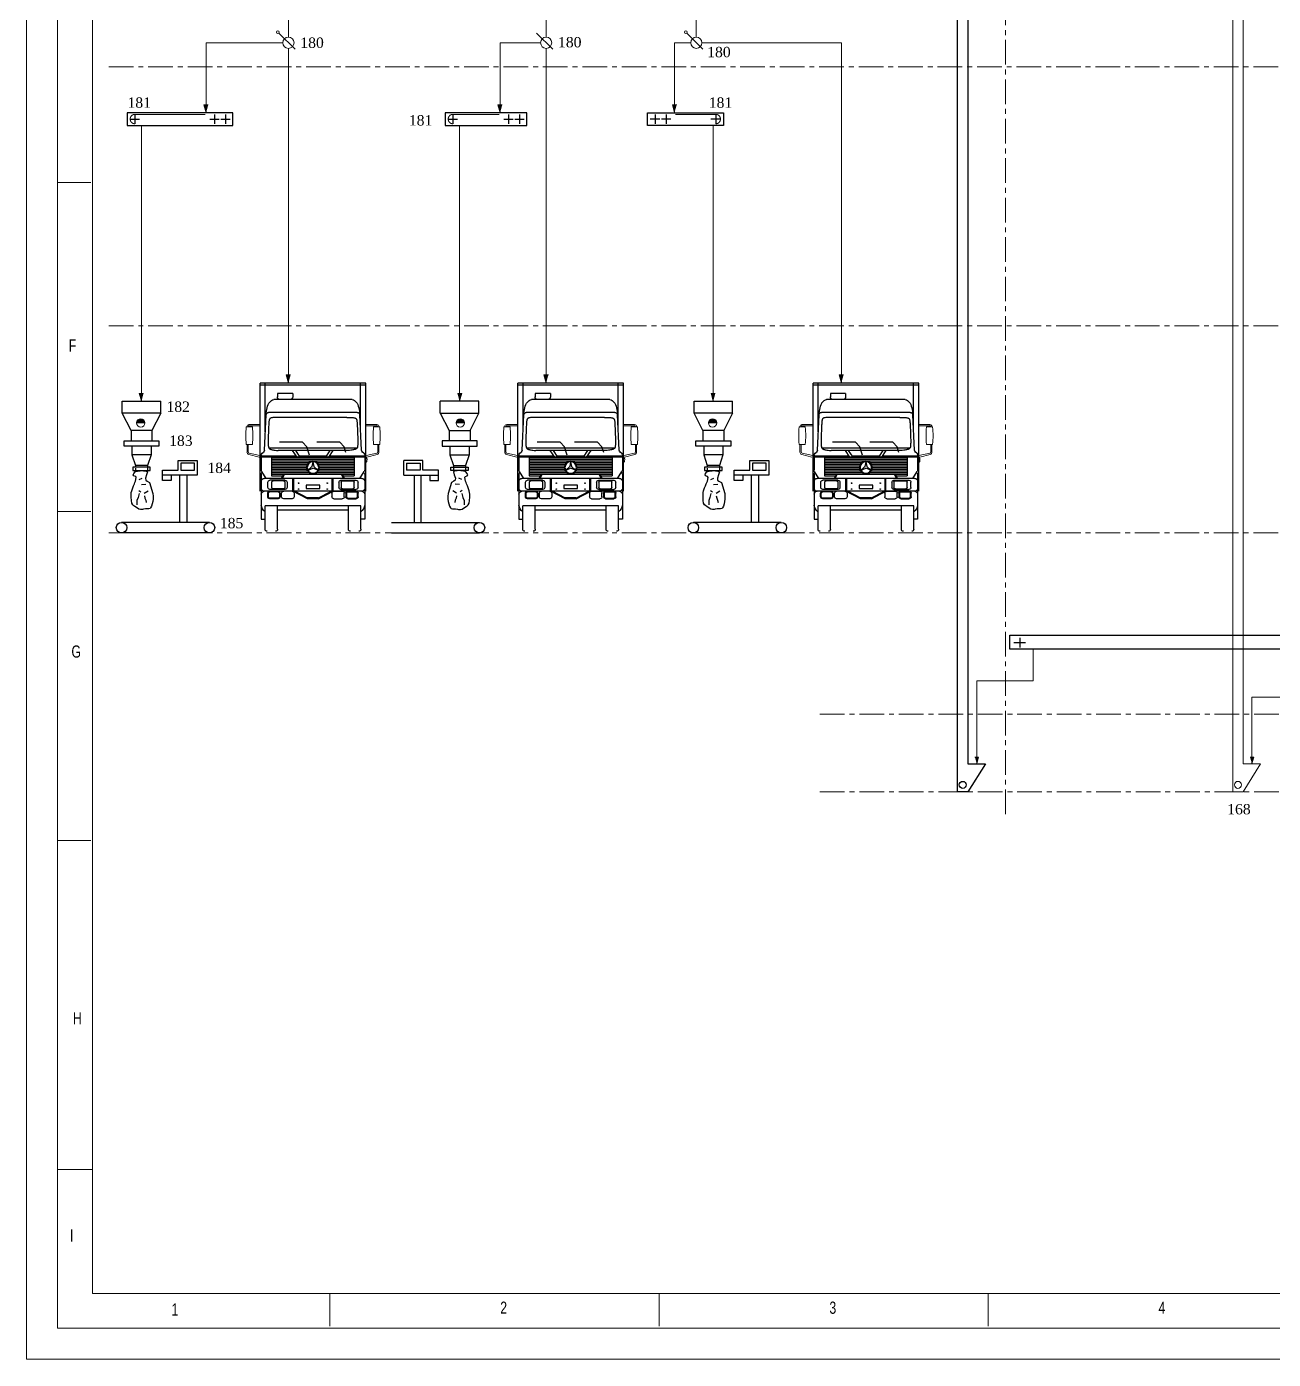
# Model space of a CAD drawing. Header units: millimetres. Extents: x 6561 to 120951, y 30990 to 83596.
# Drawn here: x 6561 to 30630, y 30990 to 56728 of the extents above; entities that cross this region are included whole.
import ezdxf

# ---------------------------------------------------------------- set-up
doc = ezdxf.new("R2010")
doc.units = ezdxf.units.MM
doc.linetypes.add('CENTER', pattern=[10.16, 6.35, -1.27, 1.27, -1.27])
doc.linetypes.add('DASHED', pattern=[15, 7, -8])
for name, color, linetype, lineweight in [('_Annahme', 4, 'Continuous', 15), ('DESSIN', 7, 'Continuous', 25), ('DET', 2, 'DASHED', 20), ('Liaison', 1, 'Continuous', 20), ('Manitension', 5, 'Continuous', 20), ('Niveau', 5, 'Continuous', 20), ('PER', 1, 'Continuous', 20)]:
    doc.layers.add(name, color=color, linetype=linetype, lineweight=lineweight)
doc.layers.add('COTAS', color=4, linetype='Continuous')
doc.styles.add('SLDTEXTSTYLE0', font='TXT', dxfattribs={"width": 0.75})
doc.styles.get("Standard").update_dxf_attribs({"font": 'arial.ttf'})

# ---------------------------------------------------------------- blocks, each defined once
blk = doc.blocks.new('A$C35A5633A')
at = {"color": 4}
for p, q in [((-1275, 3068), (1275, 3068)), ((-1275, 456), (-1275, 3068)), ((-1275, 3018), (1275, 3018)), ((-1150, 1887), (-1150, 3068)), ((1150, 1887), (1150, 3068)), ((1275, 456), (1275, 3068)), ((-1068, 2586), (-1004, 2649)), ((-948, 2672), (948, 2672)), ((489, 2813), (858, 2813)), ((489, 2813), (489, 2732)), ((858, 2813), (858, 2732)), ((1068, 2586), (1004, 2649)), ((-1171, 1450), (-1130, 2303)), ((-1070, 2360), (1070, 2360)), ((1171, 1450), (1130, 2303)), ((-1074, 1944), (-1075, 1903)), ((-1072, 1982), (-1074, 1944)), ((-1070, 2018), (-1072, 1982)), ((-1069, 2049), (-1070, 2018)), ((-1067, 2076), (-1069, 2049)), ((-1065, 2100), (-1067, 2076)), ((-1064, 2120), (-1065, 2100)), ((-1062, 2138), (-1064, 2120)), ((-1060, 2153), (-1062, 2138)), ((-1058, 2165), (-1060, 2153)), ((-1055, 2176), (-1058, 2165)), ((-1052, 2186), (-1055, 2176)), ((-1049, 2194), (-1052, 2186)), ((-1045, 2202), (-1049, 2194)), ((-1041, 2208), (-1045, 2202)), ((-1035, 2213), (-1041, 2208)), ((-1029, 2218), (-1035, 2213)), ((-1021, 2222), (-1029, 2218)), ((-1012, 2225), (-1021, 2222)), ((-1001, 2228), (-1012, 2225)), ((-988, 2231), (-1001, 2228)), ((-971, 2233), (-988, 2231)), ((-951, 2235), (-971, 2233)), ((-927, 2236), (-951, 2235)), ((-897, 2237), (-927, 2236)), ((-861, 2238), (-897, 2237)), ((-818, 2238), (-861, 2238)), ((-818, 2238), (818, 2238)), ((818, 2238), (861, 2238)), ((861, 2238), (897, 2237)), ((897, 2237), (927, 2236)), ((927, 2236), (951, 2235)), ((951, 2235), (971, 2233)), ((971, 2233), (988, 2231)), ((988, 2231), (1001, 2228)), ((1001, 2228), (1012, 2225)), ((1012, 2225), (1021, 2222)), ((1021, 2222), (1029, 2218)), ((1029, 2218), (1035, 2213)), ((1035, 2213), (1041, 2208)), ((1041, 2208), (1045, 2202)), ((1045, 2202), (1049, 2194)), ((1049, 2194), (1052, 2186)), ((1052, 2186), (1055, 2176)), ((1055, 2176), (1058, 2165)), ((1058, 2165), (1060, 2153)), ((1060, 2153), (1062, 2138)), ((1062, 2138), (1064, 2120)), ((1064, 2120), (1065, 2100)), ((1065, 2100), (1067, 2076)), ((1067, 2076), (1069, 2049)), ((1069, 2049), (1070, 2018)), ((1070, 2018), (1072, 1982)), ((1072, 1982), (1074, 1944)), ((1074, 1944), (1075, 1903)), ((-1080, 1739), (-1081, 1704)), ((-1081, 1704), (-1081, 1672)), ((-1081, 1672), (-1081, 1645)), ((-1081, 1645), (-1081, 1621)), ((-1081, 1621), (-1080, 1600)), ((-1079, 1778), (-1080, 1739)), ((-1078, 1819), (-1079, 1778)), ((-1077, 1861), (-1078, 1819)), ((-1075, 1903), (-1077, 1861)), ((-752, 1528), (-651, 1643)), ((-651, 1643), (-94, 1643)), ((148, 1528), (250, 1643)), ((250, 1643), (806, 1643)), ((1075, 1903), (1077, 1861)), ((1077, 1861), (1078, 1819)), ((1078, 1819), (1079, 1778)), ((1079, 1778), (1080, 1739)), ((1080, 1739), (1081, 1704)), ((1081, 1621), (1080, 1600)), ((1081, 1704), (1081, 1672)), ((1081, 1672), (1081, 1645)), ((1081, 1645), (1081, 1621)), ((-1248, 1330), (-1248, 970)), ((-406, 1312), (-1248, 1312)), ((-1226, 1371), (-1196, 1396)), ((-1080, 1600), (-1080, 1583)), ((-1080, 1583), (-1079, 1567)), ((-1079, 1567), (-1078, 1555)), ((-1078, 1555), (-1076, 1544)), ((-1076, 1544), (-1075, 1534)), ((-1075, 1534), (-1074, 1526)), ((-1074, 1526), (-1073, 1520)), ((-1073, 1520), (-1071, 1514)), ((-1071, 1514), (-1069, 1509)), ((-1069, 1509), (-1067, 1504)), ((-1067, 1504), (-1065, 1500)), ((-1065, 1500), (-1062, 1497)), ((-1062, 1497), (-1059, 1493)), ((-1062, 1496), (1062, 1496)), ((-1059, 1493), (-1056, 1489)), ((-1056, 1489), (-1052, 1485)), ((-1052, 1485), (-1047, 1482)), ((-1047, 1482), (-1041, 1478)), ((-1041, 1478), (-1035, 1474)), ((-1035, 1474), (-1027, 1471)), ((-1027, 1471), (-1019, 1467)), ((-1019, 1467), (-1009, 1463)), ((-1009, 1463), (-997, 1460)), ((-997, 1460), (-982, 1456)), ((-982, 1456), (-964, 1453)), ((-964, 1453), (-941, 1449)), ((-941, 1449), (-912, 1446)), ((-912, 1446), (-878, 1443)), ((-878, 1443), (-837, 1439)), ((-837, 1439), (837, 1439)), ((-797, 1389), (-752, 1528)), ((-384, 1280), (-491, 1439)), ((-310, 1280), (-417, 1439)), ((332, 1312), (-332, 1312)), ((84, 1328), (148, 1528)), ((310, 1280), (417, 1439)), ((384, 1280), (491, 1439)), ((1248, 1312), (406, 1312)), ((878, 1443), (837, 1439)), ((912, 1446), (878, 1443)), ((941, 1449), (912, 1446)), ((964, 1453), (941, 1449)), ((982, 1456), (964, 1453)), ((997, 1460), (982, 1456)), ((1009, 1463), (997, 1460)), ((1019, 1467), (1009, 1463)), ((1027, 1471), (1019, 1467)), ((1035, 1474), (1027, 1471)), ((1041, 1478), (1035, 1474)), ((1047, 1482), (1041, 1478)), ((1052, 1485), (1047, 1482)), ((1056, 1489), (1052, 1485)), ((1059, 1493), (1056, 1489)), ((1062, 1497), (1059, 1493)), ((1065, 1500), (1062, 1497)), ((1067, 1504), (1065, 1500)), ((1069, 1509), (1067, 1504)), ((1071, 1514), (1069, 1509)), ((1073, 1520), (1071, 1514)), ((1074, 1526), (1073, 1520)), ((1075, 1534), (1074, 1526)), ((1076, 1544), (1075, 1534)), ((1078, 1555), (1076, 1544)), ((1079, 1567), (1078, 1555)), ((1080, 1583), (1079, 1567)), ((1080, 1600), (1080, 1583)), ((1226, 1371), (1196, 1396)), ((1248, 1330), (1248, 970)), ((-1248, 1280), (1248, 1280)), ((-998, 1280), (-998, 828)), ((-998, 1280), (-998, 953)), ((998, 1268), (-998, 1268)), ((998, 1228), (-998, 1228)), ((998, 1188), (-998, 1188)), ((-105, 1148), (-998, 1148)), ((-137, 1108), (-998, 1108)), ((-153, 1068), (-998, 1068)), ((-157, 1028), (-998, 1028)), ((-151, 988), (-998, 988)), ((-24, 1050), (-118, 965)), ((-118, 965), (0, 1015)), ((0, 1169), (-24, 1050)), ((0, 1169), (24, 1050)), ((118, 965), (0, 1015)), ((24, 1050), (118, 965)), ((998, 1148), (105, 1148)), ((998, 1108), (137, 1108)), ((998, 988), (151, 988)), ((998, 1068), (153, 1068)), ((998, 1028), (157, 1028)), ((998, 1280), (998, 828)), ((-1248, 857), (-1248, 100)), ((-1132, 767), (-1237, 932)), ((-1178, 767), (1178, 767)), ((-1088, 549), (-1088, 673)), ((-676, 723), (-1038, 723)), ((-133, 948), (-998, 948)), ((-98, 908), (-998, 908)), ((998, 868), (-998, 868)), ((-730, 828), (-998, 828)), ((-994, 549), (-994, 673)), ((-712, 707), (-960, 707)), ((-759, 767), (-711, 868)), ((-738, 767), (-690, 867)), ((-678, 673), (-678, 549)), ((-626, 673), (-626, 549)), ((-484, 456), (-484, 763)), ((-462, 456), (-462, 763)), ((998, 908), (98, 908)), ((998, 948), (133, 948)), ((462, 456), (462, 763)), ((484, 456), (484, 763)), ((626, 673), (626, 549)), ((676, 723), (1038, 723)), ((678, 673), (678, 549)), ((738, 767), (690, 867)), ((759, 767), (711, 868)), ((712, 707), (960, 707)), ((998, 828), (730, 828)), ((994, 549), (994, 673)), ((1088, 549), (1088, 673)), ((1132, 767), (1237, 932)), ((1248, 857), (1248, 100)), ((-1178, 456), (1178, 456)), ((-1093, 324), (-1093, 406)), ((-1077, 324), (-1077, 406)), ((-843, 456), (-1043, 456)), ((-843, 440), (-1043, 440)), ((-676, 499), (-1038, 499)), ((-712, 515), (-960, 515)), ((-808, 406), (-808, 324)), ((-793, 406), (-793, 324)), ((-756, 324), (-756, 406)), ((-506, 456), (-706, 456)), ((-134, 274), (-484, 456)), ((-456, 406), (-456, 324)), ((-121, 291), (-446, 456)), ((-166, 600), (166, 600)), ((-166, 525), (-166, 600)), ((166, 525), (-166, 525)), ((121, 291), (446, 456)), ((134, 274), (484, 456)), ((166, 600), (166, 525)), ((456, 406), (456, 324)), ((506, 456), (706, 456)), ((676, 499), (1038, 499)), ((712, 515), (960, 515)), ((756, 324), (756, 406)), ((793, 406), (793, 324)), ((808, 406), (808, 324)), ((843, 456), (1043, 456)), ((843, 440), (1043, 440)), ((1077, 324), (1077, 406)), ((1093, 324), (1093, 406)), ((-1248, 100), (-1248, -221)), ((-1156, -462), (-1156, 100)), ((-1156, 100), (1156, 100)), ((-843, 290), (-1043, 290)), ((-843, 274), (-1043, 274)), ((-856, -462), (-856, 100)), ((-856, 0), (856, 0)), ((-506, 274), (-706, 274)), ((-134, 274), (134, 274)), ((-126, 296), (134, 296)), ((506, 274), (706, 274)), ((843, 290), (1043, 290)), ((843, 274), (1043, 274)), ((856, -462), (856, 100)), ((1156, -462), (1156, 100)), ((1248, 100), (1248, -221)), ((-1248, -221), (-1156, -221)), ((1248, -221), (1156, -221))]:
    blk.add_line(p, q, dxfattribs=at)
for radius in [157, 138]:
    blk.add_circle((0, 1031), radius, dxfattribs=at)
for centre, radius, start, end in [((-255, 2258), 876, 158.042, 179.5358), ((-948, 2592), 80, 90, 134.4216), ((549, 2732), 60, 180, 270), ((798, 2732), 60, 270, 0), ((948, 2592), 80, 45.5784, 90), ((255, 2258), 876, 0.4642, 21.958), ((-1070, 2300), 60, 90, 177.2334), ((1070, 2300), 60, 2.7666, 90), ((-1198, 1330), 50, 124.7917, 180), ((-1241, 1450), 70, 310.2571, 0), ((1241, 1450), 70, 180, 229.7429), ((1198, 1330), 50, 0, 55.2083), ((-1178, 970), 70, 180, 212.3919), ((1178, 970), 70, 327.6081, 0), ((-1178, 857), 70, 130.3964, 180), ((-1178, 697), 70, 90, 180), ((-1038, 673), 50, 90, 180), ((-960, 673), 34.4, 90, 180), ((-712, 673), 34.4, 0, 90), ((-676, 673), 50, 0, 90), ((-346, 652), 7.62, 0, 180), ((-346, 652), 7.62, 180, 0), ((346, 652), 7.62, 0, 180), ((346, 652), 7.62, 180, 0), ((676, 673), 50, 90, 180), ((712, 673), 34.4, 90, 180), ((960, 673), 34.4, 0, 90), ((1038, 673), 50, 0, 90), ((1178, 697), 70, 0, 90), ((1178, 857), 70, 0, 49.6036), ((-1178, 526), 70, 180, 270), ((-1178, 386), 70, 90, 180), ((-1043, 406), 50, 90, 180), ((-1043, 324), 50, 180, 270), ((-1038, 549), 50, 180, 270), ((-1043, 406), 34.4, 90, 180), ((-1043, 324), 34.4, 180, 270), ((-960, 549), 34.4, 180, 270), ((-843, 406), 50, 0, 90), ((-843, 406), 34.4, 0, 90), ((-843, 324), 50, 270, 0), ((-843, 324), 34.4, 270, 0), ((-706, 406), 50, 90, 180), ((-706, 324), 50, 180, 270), ((-712, 549), 34.4, 270, 0), ((-676, 549), 50, 270, 0), ((-506, 406), 50, 0, 90), ((-506, 324), 50, 270, 0), ((-346, 509), 7.62, 0, 180), ((-346, 509), 7.62, 180, 0), ((346, 509), 7.62, 0, 180), ((346, 509), 7.62, 180, 0), ((506, 406), 50, 90, 180), ((506, 324), 50, 180, 270), ((676, 549), 50, 180, 270), ((712, 549), 34.4, 180, 270), ((706, 406), 50, 0, 90), ((706, 324), 50, 270, 0), ((843, 406), 50, 90, 180), ((843, 324), 50, 180, 270), ((843, 406), 34.4, 90, 180), ((843, 324), 34.4, 180, 270), ((960, 549), 34.4, 270, 0), ((1038, 549), 50, 270, 0), ((1043, 406), 50, 0, 90), ((1043, 406), 34.4, 0, 90), ((1043, 324), 34.4, 270, 0), ((1043, 324), 50, 270, 0), ((1178, 526), 70, 270, 0), ((1178, 386), 70, 0, 90), ((-995, 155), 255, 187.5843, 230.7981), ((995, 155), 255, 309.2019, 352.4157), ((-1106, -462), 50, 180, 270), ((-906, -462), 50, 270, 0), ((906, -462), 50, 180, 270), ((1106, -462), 50, 270, 0)]:
    blk.add_arc(centre, radius, start, end, dxfattribs=at)
at = {"layer": '_Annahme', "color": 4}
for p, q in [((-1601, 2014), (-1472, 2014)), ((-1544, 2063), (-1275, 2063)), ((-1544, 2033), (-1275, 2033)), ((1544, 2063), (1275, 2063)), ((1544, 2033), (1275, 2033)), ((1601, 2014), (1472, 2014)), ((-1601, 1581), (-1472, 1581)), ((-1592, 1402), (-1592, 1581)), ((-1563, 1404), (-1563, 1581)), ((-1549, 1346), (-1302, 1282)), ((-1540, 1376), (-1281, 1322)), ((1540, 1376), (1281, 1322)), ((1549, 1346), (1302, 1282)), ((1601, 1581), (1472, 1581)), ((1563, 1404), (1563, 1581)), ((1592, 1402), (1592, 1581)), ((-1305, 1242), (-1301, 1175)), ((-1299, 1170), (-1275, 1150)), ((-1298, 1250), (-1275, 1250)), ((-1293, 1250), (-1293, 1270))]:
    blk.add_line(p, q, dxfattribs=at)
for centre, radius, start, end in [((325, 1797), 1947, 173.87, 186.13), ((-1601, 2004), 9.73, 90, 173.87), ((-1544, 2014), 48.7, 90, 180), ((-1544, 2014), 19.5, 90, 180), ((-1472, 2004), 9.73, 6.13, 90), ((-3398, 1797), 1947, 353.87, 6.13), ((3398, 1797), 1947, 173.87, 186.13), ((1472, 2004), 9.73, 90, 173.87), ((1544, 2014), 48.7, 0, 90), ((1544, 2014), 19.5, 0, 90), ((1601, 2004), 9.73, 6.13, 90), ((-325, 1797), 1947, 353.87, 6.13), ((-1601, 1591), 9.73, 186.13, 270), ((-1534, 1402), 58.4, 180, 255.4167), ((-1534, 1404), 29.2, 180, 258.3689), ((-1472, 1591), 9.73, 270, 353.87), ((1472, 1591), 9.73, 186.13, 270), ((1534, 1404), 29.2, 281.6311, 0), ((1534, 1402), 58.4, 284.5833, 0), ((1601, 1591), 9.73, 270, 353.87), ((-1298, 1243), 7.3, 90, 183), ((-1304, 1270), 11.7, 0, 76.8691), ((-1294, 1176), 7.3, 183, 230)]:
    blk.add_arc(centre, radius, start, end, dxfattribs=at)
blk = doc.blocks.new('A$C1AF953F7')
at = {"layer": 'DESSIN', "lineweight": 0}
blk.add_blockref('A$C35A5633A', (0, 512), dxfattribs=at)
blk = doc.blocks.new('Diagramme')
at = {"color": 1, "linetype": 'Continuous', "lineweight": 18}
for p, q in [((-131031, 0), (-131031, 60259)), ((-129578, 1456), (-129578, 58804)), ((-129578, 1456), (-1456, 1456))]:
    blk.add_line(p, q, dxfattribs=at)
at = {"linetype": 'Continuous', "lineweight": 18}
for q in [(-130346, 59582), (-696, 692)]:
    blk.add_line((-130346, 692), q, dxfattribs=at)
at = {"color": 5, "linetype": 'Continuous', "lineweight": 15}
for p, q in [((-129614, 26035), (-130341, 26035)), ((-130341, 18756), (-129614, 18756)), ((-129614, 11477), (-130341, 11477)), ((-124324, 730), (-124324, 1458)), ((-117045, 1458), (-117045, 730)), ((-109766, 730), (-109766, 1458))]:
    blk.add_line(p, q, dxfattribs=at)
at = {"color": 5, "lineweight": 9}
blk.add_line((-129578, 4198), (-130346, 4198), dxfattribs=at)
at = {"color": 1, "linetype": 'Continuous', "lineweight": 15}
blk.add_line((-131031, 0), (0, 0), dxfattribs=at)
at = {"color": 5, "linetype": 'Continuous', "lineweight": 15, "char_height": 270, "attachment_point": 1, "style": 'SLDTEXTSTYLE0'}
for s, insert in [('F', (-130099, 22565)), ('G', (-130040, 15793)), ('H', (-130007, 7679)), ('I', (-130073, 2875)), ('1', (-127829, 1237)), ('2', (-120557, 1277)), ('3', (-113278, 1277)), ('4', (-105999, 1277))]:
    blk.add_mtext(s, dxfattribs=dict(at, insert=insert))

msp = doc.modelspace()

# ---------------------------------------------------------------- hatches: boundary and pattern name
at = {"layer": 'Liaison', "linetype": 'Continuous'}
h = msp.add_hatch(color=256, dxfattribs=at)
h.paths.add_polyline_path([(10026, 55221), (9985, 55221), (10026, 55064)])
h.paths.add_polyline_path([(10068, 55221), (10026, 55221), (10026, 55064)])
h = msp.add_hatch(color=256, dxfattribs=at)
h.paths.add_polyline_path([(15702, 55221), (15660, 55221), (15702, 55064)])
h.paths.add_polyline_path([(15744, 55221), (15702, 55221), (15702, 55064)])
h = msp.add_hatch(color=256, dxfattribs=at)
h.paths.add_polyline_path([(19069, 55221), (19027, 55221), (19069, 55064)])
h.paths.add_polyline_path([(19111, 55221), (19069, 55221), (19069, 55064)])
h = msp.add_hatch(color=256, dxfattribs=at)
h.paths.add_polyline_path([(11615, 50001), (11573, 50001), (11615, 49845)])
h.paths.add_polyline_path([(11657, 50001), (11615, 50001), (11615, 49845)])
h = msp.add_hatch(color=256, dxfattribs=at)
h.paths.add_polyline_path([(16591, 50001), (16549, 50001), (16591, 49845)])
h.paths.add_polyline_path([(16633, 50001), (16591, 50001), (16591, 49845)])
h = msp.add_hatch(color=256, dxfattribs=at)
h.paths.add_polyline_path([(22290, 50001), (22248, 50001), (22290, 49845)])
h.paths.add_polyline_path([(22332, 50001), (22290, 50001), (22290, 49845)])
h = msp.add_hatch(color=256, dxfattribs=at)
h.paths.add_polyline_path([(24904, 42621), (24939, 42621), (24904, 42490)])
h.paths.add_polyline_path([(24869, 42621), (24904, 42621), (24904, 42490)])
h = msp.add_hatch(color=256, dxfattribs=at)
h.paths.add_polyline_path([(30216, 42621), (30251, 42621), (30216, 42490)])
h.paths.add_polyline_path([(30181, 42621), (30216, 42621), (30216, 42490)])
at = {"layer": 'Niveau', "linetype": 'Continuous'}
h = msp.add_hatch(color=256, dxfattribs=at)
h.paths.add_polyline_path([(8845, 49086), (8684, 49086, 0.033445), (8683, 49075), (8845, 49075, 0.033445)])
h.paths.add_polyline_path([(8842, 49097), (8686, 49097, 0.034067), (8684, 49086), (8845, 49086, 0.034067)])
h.paths.add_polyline_path([(8839, 49108), (8690, 49108, 0.035407), (8686, 49097), (8842, 49097, 0.035407)])
h.paths.add_polyline_path([(8833, 49118), (8696, 49118, 0.037777), (8690, 49108), (8839, 49108, 0.037777)])
h.paths.add_polyline_path([(8825, 49129), (8704, 49129, 0.041823), (8696, 49118), (8833, 49118, 0.041823)])
h.paths.add_polyline_path([(8813, 49140), (8716, 49140, 0.049433), (8704, 49129), (8825, 49129, 0.049433)])
h.paths.add_polyline_path([(8793, 49151), (8735, 49151, 0.069209), (8716, 49140), (8813, 49140, 0.069209)])
h.paths.add_polyline_path([(8764, 49156, 0.092025), (8735, 49151), (8793, 49151, 0.092025)])
h = msp.add_hatch(color=256, dxfattribs=at)
h.paths.add_polyline_path([(14852, 49086), (15012, 49086, -0.033445), (15013, 49075), (14851, 49075, -0.033445)])
h.paths.add_polyline_path([(14854, 49097), (15010, 49097, -0.034067), (15012, 49086), (14852, 49086, -0.034067)])
h.paths.add_polyline_path([(14858, 49108), (15006, 49108, -0.035407), (15010, 49097), (14854, 49097, -0.035407)])
h.paths.add_polyline_path([(14863, 49118), (15000, 49118, -0.037777), (15006, 49108), (14858, 49108, -0.037777)])
h.paths.add_polyline_path([(14872, 49129), (14992, 49129, -0.041823), (15000, 49118), (14863, 49118, -0.041823)])
h.paths.add_polyline_path([(14883, 49140), (14981, 49140, -0.049433), (14992, 49129), (14872, 49129, -0.049433)])
h.paths.add_polyline_path([(14903, 49151), (14961, 49151, -0.069209), (14981, 49140), (14883, 49140, -0.069209)])
h.paths.add_polyline_path([(14932, 49156, -0.092025), (14961, 49151), (14903, 49151, -0.092025)])
h = msp.add_hatch(color=256, dxfattribs=at)
h.paths.add_polyline_path([(19884, 49086), (19723, 49086, 0.033445), (19723, 49075), (19885, 49075, 0.033445)])
h.paths.add_polyline_path([(19882, 49097), (19726, 49097, 0.034067), (19723, 49086), (19884, 49086, 0.034067)])
h.paths.add_polyline_path([(19878, 49108), (19729, 49108, 0.035407), (19726, 49097), (19882, 49097, 0.035407)])
h.paths.add_polyline_path([(19872, 49118), (19735, 49118, 0.037777), (19729, 49108), (19878, 49108, 0.037777)])
h.paths.add_polyline_path([(19864, 49129), (19743, 49129, 0.041823), (19735, 49118), (19872, 49118, 0.041823)])
h.paths.add_polyline_path([(19852, 49140), (19755, 49140, 0.049433), (19743, 49129), (19864, 49129, 0.049433)])
h.paths.add_polyline_path([(19833, 49151), (19775, 49151, 0.069209), (19755, 49140), (19852, 49140, 0.069209)])
h.paths.add_polyline_path([(19804, 49156, 0.092025), (19775, 49151), (19833, 49151, 0.092025)])
at = {"layer": 'PER'}
h = msp.add_hatch(color=1, dxfattribs=at)
h.paths.add_polyline_path([(8778, 49652), (8736, 49652), (8778, 49495)])
h.paths.add_polyline_path([(8820, 49652), (8778, 49652), (8778, 49495)])
h = msp.add_hatch(color=1, dxfattribs=at)
h.paths.add_polyline_path([(14918, 49652), (14960, 49652), (14918, 49495)])
h.paths.add_polyline_path([(14876, 49652), (14918, 49652), (14918, 49495)])
h = msp.add_hatch(color=1, dxfattribs=at)
h.paths.add_polyline_path([(19817, 49652), (19776, 49652), (19817, 49495)])
h.paths.add_polyline_path([(19859, 49652), (19817, 49652), (19817, 49495)])

# ---------------------------------------------------------------- linework, layer by layer
at = {"color": 3, "linetype": 'CENTER', "lineweight": 9, "ltscale": 75}
for p, q in [((8147, 55950), (73748, 55950)), ((8147, 50950), (73748, 50950)), ((8147, 46950), (73748, 46950)), ((21877, 43450), (73748, 43450)), ((21877, 41950), (31365, 41950))]:
    msp.add_line(p, q, dxfattribs=at)
for p, q in [((8407, 49266), (8407, 49495)), ((8407, 49495), (9149, 49495)), ((9149, 49266), (9149, 49495)), ((15289, 49495), (14547, 49495)), ((14547, 49266), (14547, 49495)), ((15289, 49266), (15289, 49495)), ((19446, 49266), (19446, 49495)), ((19446, 49495), (20189, 49495)), ((20189, 49266), (20189, 49495)), ((13846, 48064), (13846, 48347)), ((13897, 48296), (13897, 48165))]:
    msp.add_line(p, q)
at = {"color": 4, "linetype": 'CENTER', "lineweight": 9, "ltscale": 75}
msp.add_lwpolyline([(25459, 41517), (25459, 80573)], dxfattribs=at)
at = {"layer": 'DESSIN', "color": 252}
for p, q in [((24735, 78950), (24735, 42490)), ((24533, 41950), (24533, 78410)), ((25545, 44973), (34667, 44973)), ((25545, 44703), (25545, 44973)), ((25622, 44834), (25846, 44834)), ((25734, 44927), (25734, 44740)), ((34667, 44703), (25545, 44703)), ((24735, 42490), (25073, 42490)), ((25073, 42490), (24735, 41950)), ((24735, 41950), (24533, 41950))]:
    msp.add_line(p, q, dxfattribs=at)
at = {"layer": 'DESSIN', "linetype": 'Continuous'}
for p, q in [((9149, 49266), (8407, 49266)), ((8576, 48929), (8407, 49266)), ((9149, 49266), (8981, 48929)), ((14547, 49266), (15289, 49266)), ((14547, 49266), (14716, 48929)), ((15121, 48929), (15289, 49266)), ((20189, 49266), (19446, 49266)), ((19615, 48929), (19446, 49266)), ((20189, 49266), (20020, 48929)), ((8576, 48929), (8576, 48726)), ((8981, 48929), (8576, 48929)), ((8981, 48929), (8981, 48726)), ((14716, 48929), (14716, 48726)), ((14716, 48929), (15121, 48929)), ((15121, 48929), (15121, 48726)), ((19615, 48929), (19615, 48726)), ((20020, 48929), (19615, 48929)), ((20020, 48929), (20020, 48726)), ((8441, 48625), (8441, 48726)), ((8441, 48726), (9116, 48726)), ((9116, 48726), (9116, 48625)), ((14581, 48726), (14581, 48625)), ((15256, 48726), (14581, 48726)), ((15256, 48625), (15256, 48726)), ((19480, 48625), (19480, 48726)), ((19480, 48726), (20155, 48726)), ((20155, 48726), (20155, 48625)), ((9116, 48625), (8441, 48625)), ((8592, 48625), (8592, 48456)), ((8964, 48456), (8592, 48456)), ((8592, 48456), (8660, 48254)), ((8964, 48456), (8896, 48254)), ((8964, 48625), (8964, 48456)), ((14581, 48625), (15256, 48625)), ((14732, 48625), (14732, 48456)), ((14732, 48456), (15104, 48456)), ((14732, 48456), (14800, 48254)), ((15104, 48456), (15036, 48254)), ((15104, 48625), (15104, 48456)), ((20155, 48625), (19480, 48625)), ((19632, 48625), (19632, 48456)), ((20003, 48456), (19632, 48456)), ((19632, 48456), (19699, 48254)), ((20003, 48456), (19936, 48254)), ((20003, 48625), (20003, 48456)), ((8609, 48220), (8609, 48153)), ((8660, 48220), (8609, 48220)), ((8609, 48153), (8947, 48153)), ((8628, 48097), (8657, 48131)), ((8657, 48131), (8671, 48135)), ((8896, 48254), (8660, 48254)), ((8660, 48254), (8660, 48220)), ((8947, 48220), (8660, 48220)), ((8660, 48203), (8660, 48153)), ((8671, 48135), (8701, 48143)), ((8701, 48143), (8755, 48151)), ((8755, 48151), (8778, 48153)), ((8778, 48153), (8820, 48151)), ((8820, 48151), (8874, 48140)), ((8874, 48140), (8894, 48130)), ((8896, 48254), (8896, 48153)), ((8947, 48153), (8947, 48220)), ((9183, 48165), (9486, 48165)), ((9183, 47963), (9183, 48165)), ((9486, 48347), (9850, 48347)), ((9486, 48165), (9486, 48347)), ((9537, 48296), (9537, 48165)), ((9800, 48296), (9537, 48296)), ((9537, 48165), (9800, 48165)), ((9800, 48165), (9800, 48296)), ((9850, 48347), (9850, 48064)), ((14210, 48347), (13846, 48347)), ((13897, 48296), (14159, 48296)), ((14159, 48165), (13897, 48165)), ((14159, 48296), (14159, 48165)), ((14210, 48165), (14210, 48347)), ((14514, 48165), (14210, 48165)), ((14514, 47963), (14514, 48165)), ((14749, 48220), (15036, 48220)), ((14749, 48153), (14749, 48220)), ((15087, 48153), (14749, 48153)), ((14800, 48254), (14800, 48153)), ((14800, 48254), (15036, 48254)), ((14822, 48140), (14803, 48130)), ((14876, 48151), (14822, 48140)), ((14918, 48153), (14876, 48151)), ((14941, 48151), (14918, 48153)), ((14995, 48143), (14941, 48151)), ((15026, 48135), (14995, 48143)), ((15040, 48131), (15026, 48135)), ((15036, 48254), (15036, 48220)), ((15036, 48220), (15087, 48220)), ((15036, 48203), (15036, 48153)), ((15068, 48097), (15040, 48131)), ((15087, 48220), (15087, 48153)), ((19649, 48220), (19649, 48153)), ((19699, 48220), (19649, 48220)), ((19649, 48153), (19986, 48153)), ((19667, 48097), (19696, 48131)), ((19696, 48131), (19710, 48135)), ((19936, 48254), (19699, 48254)), ((19699, 48254), (19699, 48220)), ((19986, 48220), (19699, 48220)), ((19699, 48203), (19699, 48153)), ((19710, 48135), (19741, 48143)), ((19741, 48143), (19795, 48151)), ((19795, 48151), (19817, 48153)), ((19817, 48153), (19859, 48151)), ((19859, 48151), (19913, 48140)), ((19913, 48140), (19933, 48130)), ((19936, 48254), (19936, 48153)), ((19986, 48153), (19986, 48220)), ((20222, 48165), (20526, 48165)), ((20222, 47963), (20222, 48165)), ((20526, 48347), (20890, 48347)), ((20526, 48165), (20526, 48347)), ((20576, 48296), (20576, 48165)), ((20839, 48296), (20576, 48296)), ((20576, 48165), (20839, 48165)), ((20839, 48165), (20839, 48296)), ((20890, 48347), (20890, 48064)), ((8620, 48070), (8628, 48097)), ((8633, 48053), (8620, 48070)), ((8626, 47860), (8643, 47901)), ((8661, 48043), (8633, 48053)), ((8643, 47901), (8652, 47922)), ((8652, 47922), (8665, 47949)), ((8667, 48040), (8661, 48043)), ((8665, 47949), (8677, 48022)), ((8677, 48022), (8667, 48040)), ((8733, 47979), (8789, 48010)), ((8781, 47885), (8863, 47893)), ((8878, 48070), (8856, 48010)), ((8856, 48010), (8860, 47972)), ((8860, 47972), (8887, 47952)), ((8896, 48128), (8878, 48070)), ((8887, 47952), (8935, 47927)), ((8935, 47927), (8999, 47714)), ((9850, 48064), (9183, 48064)), ((9351, 47963), (9183, 47963)), ((9351, 48064), (9351, 47963)), ((9516, 47153), (9516, 48064)), ((9651, 48064), (9651, 47153)), ((13846, 48064), (14514, 48064)), ((14045, 48064), (14045, 47153)), ((14180, 47153), (14180, 48064)), ((14345, 48064), (14345, 47963)), ((14345, 47963), (14514, 47963)), ((14761, 47927), (14698, 47714)), ((14809, 47952), (14761, 47927)), ((14800, 48128), (14818, 48070)), ((14836, 47972), (14809, 47952)), ((14818, 48070), (14840, 48010)), ((14915, 47885), (14833, 47893)), ((14840, 48010), (14836, 47972)), ((14963, 47979), (14907, 48010)), ((15020, 48022), (15029, 48040)), ((15031, 47949), (15020, 48022)), ((15029, 48040), (15035, 48043)), ((15044, 47922), (15031, 47949)), ((15035, 48043), (15063, 48053)), ((15053, 47901), (15044, 47922)), ((15070, 47860), (15053, 47901)), ((15063, 48053), (15076, 48070)), ((15076, 48070), (15068, 48097)), ((19660, 48070), (19667, 48097)), ((19672, 48053), (19660, 48070)), ((19665, 47860), (19682, 47901)), ((19700, 48043), (19672, 48053)), ((19682, 47901), (19692, 47922)), ((19692, 47922), (19705, 47949)), ((19707, 48040), (19700, 48043)), ((19705, 47949), (19716, 48022)), ((19716, 48022), (19707, 48040)), ((19772, 47979), (19828, 48010)), ((19821, 47885), (19903, 47893)), ((19918, 48070), (19896, 48010)), ((19896, 48010), (19900, 47972)), ((19900, 47972), (19927, 47952)), ((19935, 48128), (19918, 48070)), ((19927, 47952), (19974, 47927)), ((19974, 47927), (20038, 47714)), ((20890, 48064), (20222, 48064)), ((20391, 47963), (20222, 47963)), ((20391, 48064), (20391, 47963)), ((20556, 47153), (20556, 48064)), ((20691, 48064), (20691, 47153)), ((8580, 47697), (8582, 47729)), ((8581, 47643), (8580, 47697)), ((8583, 47574), (8581, 47643)), ((8582, 47729), (8590, 47762)), ((8590, 47762), (8610, 47818)), ((8610, 47818), (8626, 47860)), ((8713, 47633), (8691, 47579)), ((8731, 47709), (8713, 47633)), ((8725, 47772), (8766, 47741)), ((8833, 47717), (8908, 47764)), ((8834, 47664), (8844, 47624)), ((8844, 47624), (8860, 47583)), ((8999, 47714), (9004, 47659)), ((9004, 47659), (9004, 47599)), ((14698, 47714), (14692, 47659)), ((14692, 47659), (14693, 47599)), ((14863, 47717), (14788, 47764)), ((14852, 47624), (14836, 47583)), ((14862, 47664), (14852, 47624)), ((14971, 47772), (14930, 47741)), ((14965, 47709), (14984, 47633)), ((14984, 47633), (15005, 47579)), ((15086, 47818), (15070, 47860)), ((15106, 47762), (15086, 47818)), ((15114, 47729), (15106, 47762)), ((15113, 47574), (15115, 47643)), ((15116, 47697), (15114, 47729)), ((15115, 47643), (15116, 47697)), ((19619, 47697), (19622, 47729)), ((19621, 47643), (19619, 47697)), ((19622, 47574), (19621, 47643)), ((19622, 47729), (19630, 47762)), ((19630, 47762), (19649, 47818)), ((19649, 47818), (19665, 47860)), ((19752, 47633), (19730, 47579)), ((19770, 47709), (19752, 47633)), ((19764, 47772), (19805, 47741)), ((19873, 47717), (19947, 47764)), ((19873, 47664), (19884, 47624)), ((19884, 47624), (19900, 47583)), ((20038, 47714), (20043, 47659)), ((20043, 47659), (20043, 47599)), ((8589, 47522), (8583, 47574)), ((8609, 47494), (8589, 47522)), ((8632, 47474), (8609, 47494)), ((8652, 47458), (8632, 47474)), ((8701, 47426), (8652, 47458)), ((8691, 47579), (8691, 47494)), ((8728, 47412), (8701, 47426)), ((8761, 47401), (8728, 47412)), ((8798, 47404), (8761, 47401)), ((8816, 47409), (8798, 47404)), ((8853, 47416), (8816, 47409)), ((8870, 47417), (8853, 47416)), ((8860, 47583), (8869, 47538)), ((8917, 47415), (8870, 47417)), ((8943, 47422), (8917, 47415)), ((8954, 47434), (8943, 47422)), ((8972, 47468), (8954, 47434)), ((8986, 47513), (8972, 47468)), ((8996, 47554), (8986, 47513)), ((9004, 47599), (8996, 47554)), ((14693, 47599), (14700, 47554)), ((14700, 47554), (14710, 47513)), ((14710, 47513), (14724, 47468)), ((14724, 47468), (14742, 47434)), ((14742, 47434), (14754, 47422)), ((14754, 47422), (14780, 47415)), ((14780, 47415), (14826, 47417)), ((14826, 47417), (14843, 47416)), ((14836, 47583), (14827, 47538)), ((14843, 47416), (14880, 47409)), ((14880, 47409), (14899, 47404)), ((14899, 47404), (14935, 47401)), ((14935, 47401), (14968, 47412)), ((14968, 47412), (14995, 47426)), ((14995, 47426), (15044, 47458)), ((15005, 47579), (15005, 47494)), ((15044, 47458), (15065, 47474)), ((15065, 47474), (15087, 47494)), ((15087, 47494), (15107, 47522)), ((15107, 47522), (15113, 47574)), ((19628, 47522), (19622, 47574)), ((19649, 47494), (19628, 47522)), ((19671, 47474), (19649, 47494)), ((19691, 47458), (19671, 47474)), ((19740, 47426), (19691, 47458)), ((19730, 47579), (19730, 47494)), ((19767, 47412), (19740, 47426)), ((19801, 47401), (19767, 47412)), ((19837, 47404), (19801, 47401)), ((19856, 47409), (19837, 47404)), ((19893, 47416), (19856, 47409)), ((19910, 47417), (19893, 47416)), ((19900, 47583), (19909, 47538)), ((19956, 47415), (19910, 47417)), ((19982, 47422), (19956, 47415)), ((19993, 47434), (19982, 47422)), ((20012, 47468), (19993, 47434)), ((20026, 47513), (20012, 47468)), ((20035, 47554), (20026, 47513)), ((20043, 47599), (20035, 47554)), ((10091, 47153), (8393, 47153)), ((9651, 47153), (9516, 47153)), ((13605, 47153), (15303, 47153)), ((14045, 47153), (14180, 47153)), ((21130, 47153), (19433, 47153)), ((20691, 47153), (20556, 47153)), ((10091, 46950), (8393, 46950)), ((13605, 46950), (15303, 46950)), ((21131, 46950), (19432, 46950))]:
    msp.add_line(p, q, dxfattribs=at)
for centre in [(8393, 47052), (10091, 47052), (15303, 47052), (19432, 47052), (21131, 47052)]:
    msp.add_circle(centre, 101, dxfattribs=at)
at = {"layer": 'DESSIN', "color": 252}
msp.add_circle((24634, 42085), 67.5, dxfattribs=at)
at = {"layer": 'DET', "ltscale": 1000}
for p, q in [((8651, 55034), (10007, 55034)), ((14791, 55034), (15683, 55034)), ((19865, 55034), (19088, 55034))]:
    msp.add_line(p, q, dxfattribs=at)
for centre, start, end in [((8651, 54943), 89.9983, 270.0017), ((14791, 54943), 89.9983, 270.0017), ((19865, 54943), 269.9983, 90.0017)]:
    msp.add_arc(centre, 91.1, start, end, dxfattribs=at)
at = {"layer": 'Liaison', "color": 0, "linetype": 'Continuous'}
for p, q in [((11430, 56602), (11743, 56290)), ((16406, 56602), (16718, 56290)), ((19305, 56602), (19618, 56290))]:
    msp.add_line(p, q, dxfattribs=at)
at = {"layer": 'Liaison', "linetype": 'Continuous'}
for p, q in [((10026, 55064), (9985, 55221)), ((9985, 55221), (10068, 55221)), ((15702, 55064), (15660, 55221)), ((15660, 55221), (15744, 55221)), ((19069, 55064), (19027, 55221)), ((19027, 55221), (19111, 55221)), ((11615, 49845), (11573, 50001)), ((11573, 50001), (11657, 50001)), ((16591, 49845), (16549, 50001)), ((16549, 50001), (16633, 50001)), ((22290, 49845), (22248, 50001)), ((22248, 50001), (22332, 50001)), ((25996, 44093), (25996, 44703)), ((24904, 44093), (24904, 42490)), ((25996, 44093), (24904, 44093)), ((30216, 43780), (30216, 42490)), ((30216, 43780), (31931, 43780)), ((24939, 42621), (24869, 42621)), ((24904, 42490), (24939, 42621)), ((30251, 42621), (30181, 42621)), ((30216, 42490), (30251, 42621))]:
    msp.add_line(p, q, dxfattribs=at)
at = {"layer": 'Liaison', "color": 0, "linetype": 'Continuous'}
for centre, radius in [((11412, 56621), 26.7), ((19287, 56621), 26.7), ((11615, 56417), 108), ((16591, 56417), 108), ((19490, 56417), 108)]:
    msp.add_circle(centre, radius, dxfattribs=at)
at = {"layer": 'Manitension', "linetype": 'Continuous'}
for p, q in [((30048, 78950), (30048, 42490)), ((29845, 41950), (29845, 78410)), ((30048, 42490), (30385, 42490)), ((30385, 42490), (30048, 41950)), ((30048, 41950), (29845, 41950))]:
    msp.add_line(p, q, dxfattribs=at)
at = {"layer": 'Manitension', "lineweight": -3}
for p, q in [((8503, 55064), (8503, 54821)), ((10545, 55064), (8503, 55064)), ((8559, 54943), (8742, 54943)), ((8651, 55034), (8651, 54852)), ((10098, 54943), (10280, 54943)), ((10189, 55034), (10189, 54852)), ((10311, 54943), (10493, 54943)), ((10402, 55034), (10402, 54852)), ((10545, 54821), (10545, 55064)), ((14643, 55064), (14643, 54821)), ((16221, 55064), (14643, 55064)), ((14699, 54943), (14882, 54943)), ((14791, 55034), (14791, 54852)), ((15773, 54943), (15956, 54943)), ((15864, 55034), (15864, 54852)), ((15986, 54943), (16169, 54943)), ((16077, 55034), (16077, 54852)), ((16221, 54821), (16221, 55064)), ((18550, 55064), (20012, 55064)), ((18550, 54821), (18550, 55064)), ((18784, 54943), (18602, 54943)), ((18693, 55034), (18693, 54852)), ((18997, 54943), (18815, 54943)), ((18906, 55034), (18906, 54852)), ((19956, 54943), (19773, 54943)), ((19865, 55034), (19865, 54852)), ((20012, 55064), (20012, 54821)), ((8503, 54821), (10545, 54821)), ((14643, 54821), (16221, 54821)), ((20012, 54821), (18550, 54821))]:
    msp.add_line(p, q, dxfattribs=at)
at = {"layer": 'Manitension', "linetype": 'Continuous'}
msp.add_circle((29946, 42085), 67.5, dxfattribs=at)
at = {"layer": 'Niveau', "linetype": 'Continuous'}
for p, q in [((8683, 49075), (8845, 49075)), ((15013, 49075), (14851, 49075)), ((19723, 49075), (19885, 49075))]:
    msp.add_line(p, q, dxfattribs=at)
for centre in [(8764, 49075), (14932, 49075), (19804, 49075)]:
    msp.add_circle(centre, 81, dxfattribs=at)
at = {"layer": 'PER', "color": 1}
for p, q in [((11615, 56525), (11615, 56888)), ((16591, 56525), (16591, 56888)), ((19490, 56525), (19490, 56888)), ((11507, 56417), (10026, 56417)), ((10026, 56417), (10026, 55064)), ((16483, 56417), (15702, 56417)), ((15702, 56417), (15702, 55064)), ((19382, 56417), (19069, 56417)), ((19069, 56417), (19069, 55064)), ((19598, 56417), (22290, 56417)), ((22290, 49845), (22290, 56417)), ((11615, 49845), (11615, 56309)), ((16591, 49845), (16591, 56309)), ((8778, 54821), (8778, 49495)), ((14918, 54821), (14918, 49495)), ((19817, 54821), (19817, 49495)), ((8778, 49495), (8736, 49652)), ((14918, 49495), (14960, 49652)), ((19817, 49495), (19776, 49652))]:
    msp.add_line(p, q, dxfattribs=at)

# ---------------------------------------------------------------- block references
at = {"xscale": 0.873, "yscale": 0.873, "zscale": 0.873}
msp.add_blockref('Diagramme', (120951, 30990), dxfattribs=at)
at = {"layer": 'DESSIN', "lineweight": 0, "ltscale": 10, "xscale": -0.8, "yscale": 0.8, "zscale": 0.8}
for p in [(12089, 46981), (17064, 46981), (22764, 46981)]:
    msp.add_blockref('A$C1AF953F7', p, dxfattribs=at)

# ---------------------------------------------------------------- texts
at = {"layer": 'COTAS', "linetype": 'Continuous', "char_height": 200, "width": 512.53}
for s, insert, attachment_point in [('{\\fTimes New Roman|b0|i0|c0|p18;\\C4;180}', (11845, 56518), 1), ('{\\fTimes New Roman|b0|i0|c0|p18;\\C4;180}', (16820, 56528), 1), ('{\\fTimes New Roman|b0|i0|c0|p18;\\C4;180}', (19700, 56337), 1), ('{\\fTimes New Roman|b0|i0|c0|p18;\\C4;181}', (8508, 55361), 1), ('{\\fTimes New Roman|b0|i0|c0|p18;\\C4;181}', (19730, 55361), 1), ('{\\fTimes New Roman|b0|i0|c0|p18;\\C4;181}', (13940, 55019), 1), ('{\\fTimes New Roman|b0|i0|c0|p18;\\C4;182}', (9714, 49488), 3), ('{\\fTimes New Roman|b0|i0|c0|p18;\\C4;183}', (9765, 48831), 3), ('{\\fTimes New Roman|b0|i0|c0|p18;\\C4;184}', (10504, 48307), 3), ('{\\fTimes New Roman|b0|i0|c0|p18;\\C4;185}', (10744, 47240), 3), ('{\\fTimes New Roman|b0|i0|c0|p18;\\C4;168}', (29739, 41715), 1)]:
    msp.add_mtext(s, dxfattribs=dict(at, insert=insert, attachment_point=attachment_point))

doc.saveas('drawing.dxf')
